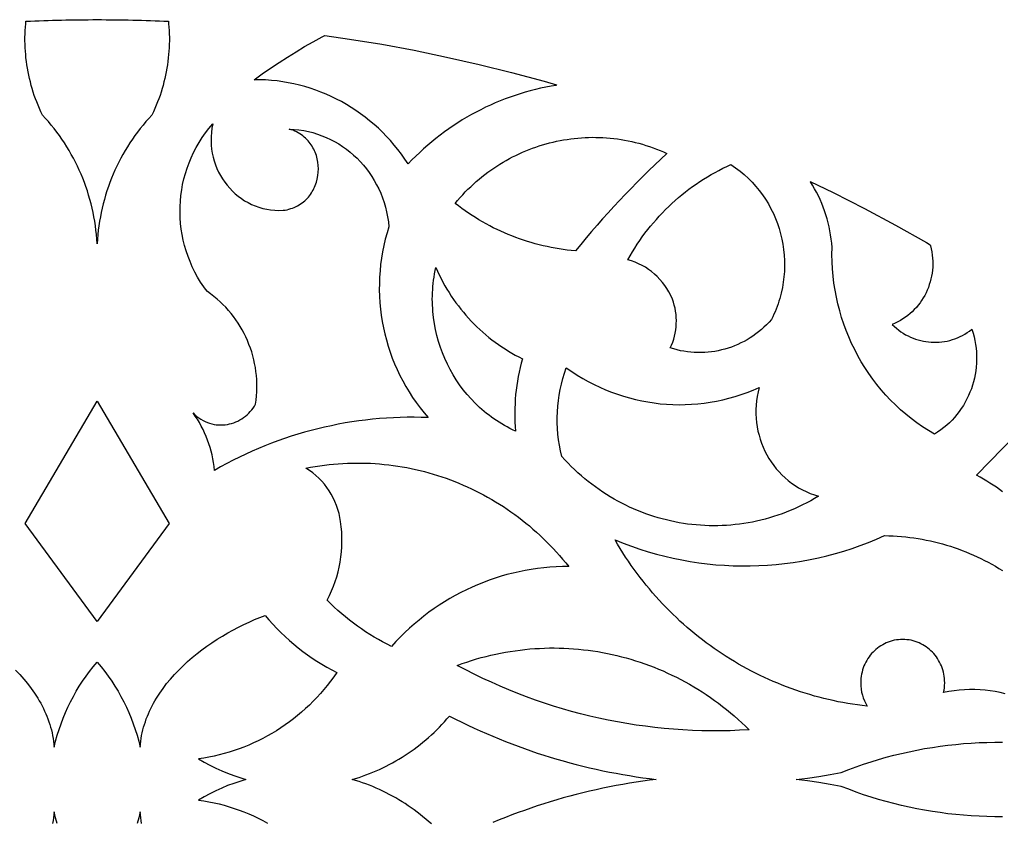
# Model space of a CAD drawing. Extents: x 1908 to 2928, y -299 to 721.
# Drawn here: x 2408.9 to 2518.7, y 306.6 to 396.4 of the extents above; entities that cross this region are included whole.
import ezdxf

# ---------------------------------------------------------------- set-up
doc = ezdxf.new("R2010")
doc.units = 0
doc.layers.add('BITMAP_LAYER', color=18, linetype='CONTINUOUS')

msp = doc.modelspace()

# ---------------------------------------------------------------- linework, layer by layer
at = {"layer": 'BITMAP_LAYER'}
msp.add_lwpolyline([(2417.55, 396.42, -0.010771), (2425.52, 396.24), (2425.55, 395.96), (2425.58, 395.58), (2425.6, 395.2), (2425.62, 394.82), (2425.63, 394.43), (2425.63, 394.05), (2425.62, 393.66), (2425.6, 393.28), (2425.58, 392.89), (2425.55, 392.51), (2425.51, 392.13), (2425.47, 391.74), (2425.42, 391.36), (2425.35, 390.98), (2425.29, 390.59), (2425.21, 390.21), (2425.12, 389.83), (2425.03, 389.45), (2424.93, 389.07), (2424.82, 388.7), (2424.71, 388.32), (2424.59, 387.95), (2424.45, 387.58), (2424.31, 387.21), (2424.17, 386.84), (2424.01, 386.47), (2423.85, 386.11), (2423.67, 385.75), (2423.34, 385.38), (2423.01, 385.01), (2422.69, 384.63), (2422.37, 384.24), (2422.07, 383.85), (2421.78, 383.45), (2421.49, 383.04), (2421.22, 382.63), (2420.95, 382.21), (2420.69, 381.78), (2420.44, 381.35), (2420.21, 380.92), (2419.98, 380.48), (2419.76, 380.03), (2419.55, 379.58), (2419.35, 379.13), (2419.16, 378.67), (2418.98, 378.21), (2418.81, 377.74), (2418.65, 377.27), (2418.5, 376.79), (2418.36, 376.31), (2418.24, 375.83), (2418.12, 375.35), (2418.01, 374.86), (2417.91, 374.36), (2417.83, 373.87), (2417.75, 373.37), (2417.68, 372.87), (2417.63, 372.37), (2417.59, 371.87), (2417.55, 371.36), (2417.52, 371.87), (2417.48, 372.37), (2417.42, 372.87), (2417.36, 373.37), (2417.28, 373.87), (2417.2, 374.36), (2417.1, 374.86), (2416.99, 375.35), (2416.87, 375.83), (2416.74, 376.31), (2416.6, 376.79), (2416.46, 377.27), (2416.3, 377.74), (2416.13, 378.21), (2415.95, 378.67), (2415.76, 379.13), (2415.56, 379.58), (2415.35, 380.03), (2415.13, 380.48), (2414.9, 380.92), (2414.66, 381.35), (2414.42, 381.78), (2414.16, 382.21), (2413.89, 382.63), (2413.62, 383.04), (2413.33, 383.45), (2413.04, 383.85), (2412.73, 384.24), (2412.42, 384.63), (2412.1, 385.01), (2411.77, 385.38), (2411.43, 385.75), (2411.26, 386.11), (2411.1, 386.47), (2410.94, 386.84), (2410.79, 387.21), (2410.65, 387.58), (2410.52, 387.95), (2410.4, 388.32), (2410.28, 388.7), (2410.18, 389.07), (2410.08, 389.45), (2409.98, 389.83), (2409.9, 390.21), (2409.82, 390.59), (2409.75, 390.98), (2409.69, 391.36), (2409.64, 391.74), (2409.59, 392.13), (2409.56, 392.51), (2409.53, 392.89), (2409.5, 393.28), (2409.49, 393.66), (2409.48, 394.05), (2409.48, 394.43), (2409.49, 394.82), (2409.51, 395.2), (2409.53, 395.58), (2409.56, 395.96), (2409.59, 396.24, -0.010771)], format="xyb", close=True, dxfattribs=at)
for points in [[(2445.8, 394.25), (2449.41, 393.66), (2453.03, 392.99), (2456.65, 392.24), (2460.28, 391.42), (2463.92, 390.52), (2467.55, 389.54), (2468.93, 389.13), (2468.92, 389.07), (2468.33, 388.97), (2467.75, 388.86), (2467.16, 388.74), (2466.58, 388.6), (2466.01, 388.46), (2465.43, 388.3), (2464.86, 388.13), (2464.3, 387.95), (2463.74, 387.76), (2463.18, 387.55), (2462.63, 387.33), (2462.08, 387.11), (2461.54, 386.87), (2461, 386.62), (2460.47, 386.35), (2459.94, 386.08), (2459.42, 385.8), (2458.9, 385.5), (2458.39, 385.2), (2457.89, 384.88), (2457.39, 384.55), (2456.89, 384.22), (2456.41, 383.87), (2455.93, 383.51), (2455.46, 383.14), (2454.99, 382.76), (2454.53, 382.37), (2454.08, 381.97), (2453.64, 381.56), (2453.2, 381.14), (2452.77, 380.72), (2452.35, 380.28), (2451.98, 380.83), (2451.6, 381.36), (2451.2, 381.89), (2450.79, 382.39), (2450.36, 382.89), (2449.93, 383.36), (2449.47, 383.82), (2449.01, 384.27), (2448.53, 384.7), (2448.04, 385.11), (2447.54, 385.51), (2447.03, 385.89), (2446.51, 386.26), (2445.98, 386.6), (2445.43, 386.93), (2444.88, 387.25), (2444.32, 387.54), (2443.75, 387.82), (2443.18, 388.08), (2442.59, 388.32), (2442, 388.54), (2441.4, 388.74), (2440.79, 388.93), (2440.18, 389.09), (2439.56, 389.24), (2438.94, 389.36), (2438.31, 389.47), (2437.68, 389.56), (2437.04, 389.62), (2436.4, 389.67), (2435.76, 389.69), (2435.11, 389.69), (2436.03, 390.36), (2436.96, 391.01), (2437.9, 391.63), (2438.84, 392.24), (2439.8, 392.83), (2440.76, 393.4), (2441.73, 393.95), (2442.71, 394.49), (2443.02, 394.65)], [(2430.39, 384.28), (2430.33, 383.8), (2430.29, 383.33), (2430.29, 382.86), (2430.31, 382.39), (2430.35, 381.94), (2430.43, 381.49), (2430.52, 381.04), (2430.64, 380.61), (2430.79, 380.18), (2430.95, 379.77), (2431.14, 379.37), (2431.35, 378.98), (2431.58, 378.6), (2431.83, 378.24), (2432.09, 377.89), (2432.38, 377.56), (2432.68, 377.24), (2433, 376.95), (2433.34, 376.67), (2433.69, 376.41), (2434.05, 376.17), (2434.43, 375.95), (2434.83, 375.76), (2435.23, 375.58), (2435.65, 375.43), (2436.08, 375.31), (2436.52, 375.21), (2436.96, 375.14), (2437.42, 375.09), (2437.89, 375.07), (2438.36, 375.09), (2438.58, 375.12), (2438.8, 375.16), (2439.01, 375.21), (2439.22, 375.28), (2439.42, 375.34), (2439.61, 375.42), (2439.8, 375.51), (2439.98, 375.6), (2440.15, 375.7), (2440.32, 375.8), (2440.48, 375.92), (2440.63, 376.04), (2440.78, 376.16), (2440.92, 376.29), (2441.05, 376.43), (2441.18, 376.57), (2441.3, 376.72), (2441.41, 376.87), (2441.52, 377.03), (2441.62, 377.19), (2441.71, 377.35), (2441.8, 377.52), (2441.88, 377.69), (2441.95, 377.87), (2442.02, 378.05), (2442.08, 378.23), (2442.18, 378.59), (2442.25, 378.97), (2442.29, 379.34), (2442.3, 379.72), (2442.29, 380.1), (2442.25, 380.48), (2442.22, 380.67), (2442.18, 380.85), (2442.13, 381.04), (2442.08, 381.22), (2442.02, 381.4), (2441.95, 381.58), (2441.88, 381.75), (2441.79, 381.93), (2441.7, 382.09), (2441.61, 382.26), (2441.5, 382.42), (2441.39, 382.58), (2441.27, 382.73), (2441.15, 382.88), (2441.01, 383.02), (2440.87, 383.16), (2440.72, 383.29), (2440.57, 383.42), (2440.4, 383.54), (2440.23, 383.65), (2440.05, 383.76), (2439.87, 383.86), (2439.67, 383.95), (2439.47, 384.04), (2439.26, 384.11), (2439.05, 384.18), (2439.59, 384.15), (2440.13, 384.1), (2440.66, 384.01), (2441.19, 383.91), (2441.7, 383.78), (2442.21, 383.62), (2442.7, 383.44), (2443.19, 383.25), (2443.66, 383.02), (2444.12, 382.78), (2444.58, 382.52), (2445.01, 382.24), (2445.44, 381.93), (2445.85, 381.61), (2446.25, 381.27), (2446.63, 380.91), (2446.99, 380.54), (2447.34, 380.15), (2447.67, 379.74), (2447.99, 379.32), (2448.29, 378.88), (2448.56, 378.43), (2448.82, 377.96), (2449.06, 377.49), (2449.28, 377), (2449.48, 376.49), (2449.66, 375.98), (2449.81, 375.45), (2449.94, 374.92), (2450.05, 374.37), (2450.14, 373.82), (2450.2, 373.26), (2449.98, 372.56), (2449.79, 371.86), (2449.63, 371.15), (2449.49, 370.45), (2449.37, 369.74), (2449.27, 369.03), (2449.2, 368.31), (2449.15, 367.6), (2449.13, 366.89), (2449.12, 366.18), (2449.14, 365.47), (2449.18, 364.76), (2449.25, 364.05), (2449.34, 363.35), (2449.45, 362.65), (2449.58, 361.96), (2449.73, 361.27), (2449.91, 360.59), (2450.11, 359.91), (2450.32, 359.24), (2450.56, 358.57), (2450.83, 357.92), (2451.11, 357.27), (2451.41, 356.63), (2451.74, 356), (2452.09, 355.38), (2452.45, 354.77), (2452.84, 354.17), (2453.25, 353.59), (2453.68, 353.01), (2454.13, 352.45), (2454.6, 351.91), (2453.82, 351.93), (2453.03, 351.94), (2452.25, 351.94), (2451.47, 351.92), (2450.7, 351.89), (2449.92, 351.85), (2449.14, 351.79), (2448.37, 351.72), (2447.59, 351.63), (2446.82, 351.54), (2446.05, 351.42), (2445.29, 351.3), (2444.52, 351.16), (2443.76, 351), (2443, 350.84), (2442.25, 350.66), (2441.49, 350.47), (2440.74, 350.26), (2440, 350.04), (2439.26, 349.81), (2438.52, 349.56), (2437.78, 349.3), (2437.05, 349.03), (2436.32, 348.75), (2435.6, 348.45), (2434.88, 348.14), (2434.17, 347.81), (2433.46, 347.48), (2432.76, 347.13), (2432.06, 346.76), (2431.37, 346.39), (2430.68, 346), (2430.64, 346.44), (2430.57, 346.87), (2430.5, 347.3), (2430.41, 347.73), (2430.31, 348.15), (2430.19, 348.57), (2430.06, 348.98), (2429.91, 349.39), (2429.75, 349.79), (2429.58, 350.19), (2429.4, 350.58), (2429.2, 350.96), (2428.99, 351.34), (2428.77, 351.71), (2428.53, 352.07), (2428.28, 352.43), (2428.49, 352.22), (2428.71, 352.03), (2428.94, 351.86), (2429.17, 351.71), (2429.4, 351.57), (2429.64, 351.45), (2429.88, 351.35), (2430.13, 351.27), (2430.38, 351.2), (2430.63, 351.15), (2430.88, 351.11), (2431.13, 351.08), (2431.38, 351.08), (2431.63, 351.08), (2431.87, 351.11), (2432.12, 351.14), (2432.36, 351.19), (2432.6, 351.26), (2432.84, 351.33), (2433.07, 351.42), (2433.3, 351.52), (2433.52, 351.64), (2433.74, 351.77), (2433.94, 351.9), (2434.14, 352.06), (2434.34, 352.22), (2434.52, 352.39), (2434.69, 352.57), (2434.86, 352.77), (2435.01, 352.97), (2435.15, 353.19), (2435.28, 353.41), (2435.34, 353.87), (2435.39, 354.33), (2435.42, 354.79), (2435.43, 355.24), (2435.42, 355.7), (2435.4, 356.15), (2435.37, 356.61), (2435.32, 357.06), (2435.25, 357.5), (2435.17, 357.95), (2435.07, 358.38), (2434.96, 358.82), (2434.84, 359.25), (2434.7, 359.67), (2434.54, 360.09), (2434.37, 360.51), (2434.19, 360.92), (2433.99, 361.32), (2433.78, 361.71), (2433.56, 362.1), (2433.32, 362.48), (2433.07, 362.85), (2432.81, 363.21), (2432.53, 363.56), (2432.24, 363.9), (2431.94, 364.24), (2431.63, 364.56), (2431.3, 364.87), (2430.97, 365.17), (2430.62, 365.46), (2430.25, 365.74), (2429.88, 366), (2429.68, 366.26), (2429.49, 366.53), (2429.13, 367.07), (2428.79, 367.62), (2428.48, 368.19), (2428.2, 368.76), (2427.95, 369.35), (2427.72, 369.94), (2427.51, 370.54), (2427.34, 371.14), (2427.18, 371.76), (2427.06, 372.37), (2426.96, 372.99), (2426.89, 373.62), (2426.85, 374.24), (2426.83, 374.87), (2426.83, 375.5), (2426.87, 376.12), (2426.93, 376.75), (2427.01, 377.37), (2427.12, 377.98), (2427.26, 378.6), (2427.42, 379.2), (2427.61, 379.8), (2427.83, 380.4), (2428.07, 380.98), (2428.34, 381.56), (2428.63, 382.12), (2428.95, 382.68), (2429.29, 383.22), (2429.66, 383.75), (2430.06, 384.26), (2430.27, 384.51), (2430.48, 384.76)], [(2473.33, 383.25), (2473.74, 383.25), (2474.14, 383.23), (2474.54, 383.2), (2474.95, 383.17), (2475.35, 383.13), (2475.75, 383.07), (2476.16, 383.01), (2476.56, 382.95), (2476.96, 382.87), (2477.36, 382.78), (2477.76, 382.69), (2478.16, 382.59), (2478.56, 382.48), (2478.95, 382.36), (2479.35, 382.23), (2479.74, 382.09), (2480.13, 381.95), (2480.52, 381.79), (2480.91, 381.63), (2481.3, 381.46), (2480.62, 380.82), (2479.94, 380.18), (2479.27, 379.53), (2478.6, 378.87), (2477.94, 378.21), (2477.29, 377.54), (2476.64, 376.87), (2475.99, 376.19), (2475.36, 375.51), (2474.72, 374.82), (2474.1, 374.12), (2473.48, 373.42), (2472.86, 372.71), (2472.25, 372), (2471.65, 371.28), (2471.05, 370.56), (2470.59, 370.6), (2470.14, 370.65), (2469.68, 370.71), (2469.23, 370.78), (2468.78, 370.85), (2468.33, 370.94), (2467.88, 371.03), (2467.44, 371.13), (2467, 371.24), (2466.55, 371.35), (2466.12, 371.48), (2465.68, 371.61), (2465.25, 371.75), (2464.81, 371.9), (2464.39, 372.05), (2463.96, 372.22), (2463.54, 372.39), (2463.12, 372.57), (2462.7, 372.76), (2462.29, 372.95), (2461.87, 373.15), (2461.47, 373.36), (2461.06, 373.58), (2460.66, 373.8), (2460.27, 374.04), (2459.87, 374.28), (2459.49, 374.52), (2459.1, 374.78), (2458.72, 375.04), (2458.34, 375.31), (2457.97, 375.58), (2457.6, 375.87), (2457.88, 376.2), (2458.16, 376.52), (2458.45, 376.83), (2458.74, 377.14), (2459.04, 377.44), (2459.34, 377.73), (2459.65, 378.02), (2459.96, 378.3), (2460.28, 378.57), (2460.6, 378.83), (2460.92, 379.09), (2461.25, 379.34), (2461.59, 379.58), (2461.92, 379.81), (2462.27, 380.04), (2462.61, 380.26), (2462.96, 380.47), (2463.31, 380.67), (2463.67, 380.87), (2464.03, 381.06), (2464.39, 381.24), (2464.76, 381.41), (2465.13, 381.58), (2465.5, 381.74), (2465.87, 381.89), (2466.25, 382.03), (2466.63, 382.17), (2467.01, 382.3), (2467.39, 382.42), (2467.78, 382.53), (2468.17, 382.63), (2468.56, 382.73), (2468.95, 382.82), (2469.34, 382.9), (2469.73, 382.97), (2470.13, 383.03), (2470.53, 383.09), (2470.93, 383.14), (2471.33, 383.18), (2471.73, 383.21), (2472.13, 383.23), (2472.53, 383.25), (2472.93, 383.26)], [(2488.72, 380.03), (2488.98, 379.85), (2489.23, 379.67), (2489.48, 379.48), (2489.72, 379.28), (2489.95, 379.08), (2490.41, 378.66), (2490.84, 378.23), (2491.24, 377.77), (2491.63, 377.3), (2491.99, 376.82), (2492.33, 376.32), (2492.64, 375.8), (2492.93, 375.27), (2493.2, 374.73), (2493.44, 374.18), (2493.65, 373.62), (2493.84, 373.05), (2494.01, 372.47), (2494.15, 371.88), (2494.26, 371.29), (2494.35, 370.69), (2494.41, 370.09), (2494.45, 369.48), (2494.45, 368.87), (2494.43, 368.26), (2494.39, 367.65), (2494.31, 367.05), (2494.21, 366.44), (2494.08, 365.83), (2493.92, 365.23), (2493.83, 364.93), (2493.73, 364.64), (2493.63, 364.34), (2493.52, 364.04), (2493.4, 363.75), (2493.27, 363.46), (2493.14, 363.17), (2493, 362.88), (2492.72, 362.58), (2492.44, 362.29), (2492.15, 362.02), (2491.86, 361.75), (2491.55, 361.5), (2491.24, 361.26), (2490.92, 361.03), (2490.59, 360.82), (2490.26, 360.62), (2489.92, 360.43), (2489.58, 360.25), (2489.23, 360.09), (2488.87, 359.94), (2488.51, 359.8), (2488.15, 359.68), (2487.78, 359.56), (2487.41, 359.47), (2487.04, 359.38), (2486.66, 359.31), (2486.28, 359.26), (2485.9, 359.22), (2485.52, 359.19), (2485.13, 359.17), (2484.75, 359.17), (2484.36, 359.19), (2483.97, 359.22), (2483.59, 359.26), (2483.2, 359.32), (2482.81, 359.39), (2482.43, 359.48), (2482.05, 359.58), (2481.67, 359.69), (2481.81, 360.02), (2481.94, 360.35), (2482.05, 360.68), (2482.14, 361.02), (2482.22, 361.36), (2482.28, 361.71), (2482.32, 362.05), (2482.34, 362.4), (2482.35, 362.75), (2482.34, 363.1), (2482.31, 363.45), (2482.27, 363.8), (2482.2, 364.15), (2482.12, 364.49), (2482.02, 364.83), (2481.91, 365.17), (2481.72, 365.57), (2481.52, 365.96), (2481.29, 366.33), (2481.05, 366.69), (2480.79, 367.03), (2480.51, 367.36), (2480.22, 367.67), (2479.9, 367.96), (2479.58, 368.23), (2479.23, 368.48), (2478.88, 368.72), (2478.51, 368.93), (2478.13, 369.12), (2477.74, 369.29), (2477.33, 369.44), (2476.92, 369.56), (2477.17, 370), (2477.43, 370.44), (2477.7, 370.87), (2477.97, 371.29), (2478.25, 371.71), (2478.54, 372.12), (2478.84, 372.53), (2479.15, 372.93), (2479.46, 373.32), (2479.78, 373.7), (2480.11, 374.08), (2480.44, 374.45), (2480.79, 374.81), (2481.13, 375.17), (2481.49, 375.52), (2481.85, 375.86), (2482.22, 376.19), (2482.6, 376.52), (2482.98, 376.84), (2483.36, 377.15), (2483.76, 377.45), (2484.16, 377.74), (2484.56, 378.03), (2484.98, 378.3), (2485.39, 378.57), (2485.82, 378.83), (2486.24, 379.08), (2486.68, 379.33), (2487.12, 379.56), (2487.56, 379.79), (2488.01, 380), (2488.46, 380.21)], [(2499.89, 377.09), (2503.4, 375.3), (2506.87, 373.43), (2510.32, 371.48), (2510.76, 371.22), (2510.79, 371.11), (2510.87, 370.77), (2510.93, 370.43), (2510.98, 370.09), (2511.02, 369.75), (2511.04, 369.41), (2511.04, 369.07), (2511.03, 368.73), (2511, 368.4), (2510.96, 368.06), (2510.9, 367.74), (2510.83, 367.41), (2510.75, 367.09), (2510.65, 366.78), (2510.54, 366.47), (2510.42, 366.16), (2510.28, 365.86), (2510.13, 365.57), (2509.97, 365.29), (2509.79, 365.01), (2509.61, 364.74), (2509.41, 364.48), (2509.2, 364.23), (2508.97, 363.99), (2508.74, 363.75), (2508.5, 363.53), (2508.24, 363.32), (2507.98, 363.12), (2507.7, 362.94), (2507.42, 362.76), (2507.12, 362.6), (2506.82, 362.45), (2506.51, 362.32), (2506.74, 362.1), (2506.98, 361.89), (2507.22, 361.69), (2507.48, 361.51), (2507.74, 361.34), (2508, 361.18), (2508.27, 361.04), (2508.55, 360.91), (2508.83, 360.79), (2509.11, 360.69), (2509.4, 360.6), (2509.69, 360.52), (2509.98, 360.46), (2510.27, 360.4), (2510.57, 360.37), (2510.87, 360.34), (2511.16, 360.33), (2511.46, 360.33), (2511.76, 360.35), (2512.06, 360.38), (2512.35, 360.42), (2512.65, 360.47), (2512.94, 360.54), (2513.23, 360.63), (2513.52, 360.72), (2513.8, 360.83), (2514.09, 360.96), (2514.36, 361.09), (2514.63, 361.24), (2514.9, 361.41), (2515.16, 361.59), (2515.42, 361.78), (2515.55, 361.36), (2515.66, 360.94), (2515.75, 360.52), (2515.83, 360.09), (2515.88, 359.67), (2515.92, 359.25), (2515.94, 358.82), (2515.94, 358.4), (2515.93, 357.98), (2515.9, 357.56), (2515.85, 357.15), (2515.78, 356.73), (2515.7, 356.33), (2515.6, 355.92), (2515.48, 355.52), (2515.35, 355.13), (2515.2, 354.74), (2515.04, 354.36), (2514.86, 353.99), (2514.67, 353.62), (2514.46, 353.27), (2514.23, 352.92), (2513.99, 352.58), (2513.74, 352.25), (2513.47, 351.93), (2513.19, 351.63), (2512.9, 351.33), (2512.59, 351.05), (2512.26, 350.78), (2511.93, 350.52), (2511.58, 350.28), (2511.22, 350.05), (2510.54, 350.45), (2509.88, 350.88), (2509.24, 351.32), (2508.62, 351.79), (2508.01, 352.28), (2507.43, 352.79), (2506.86, 353.32), (2506.31, 353.87), (2505.78, 354.43), (2505.28, 355.01), (2504.79, 355.61), (2504.32, 356.22), (2503.87, 356.85), (2503.45, 357.5), (2503.04, 358.15), (2502.66, 358.83), (2502.3, 359.51), (2501.96, 360.21), (2501.64, 360.92), (2501.35, 361.64), (2501.08, 362.37), (2500.84, 363.11), (2500.62, 363.86), (2500.42, 364.62), (2500.25, 365.39), (2500.1, 366.16), (2499.98, 366.95), (2499.88, 367.73), (2499.82, 368.53), (2499.77, 369.33), (2499.76, 370.13), (2499.77, 370.94), (2499.73, 371.41), (2499.67, 371.87), (2499.61, 372.33), (2499.52, 372.79), (2499.43, 373.25), (2499.33, 373.7), (2499.21, 374.14), (2499.07, 374.58), (2498.93, 375.02), (2498.77, 375.45), (2498.61, 375.87), (2498.43, 376.29), (2498.24, 376.71), (2498.03, 377.11), (2497.82, 377.51), (2497.59, 377.91), (2497.35, 378.29), (2497.33, 378.33)], [(2455.62, 368.27), (2455.82, 367.86), (2456.03, 367.45), (2456.24, 367.05), (2456.46, 366.65), (2456.69, 366.26), (2456.93, 365.88), (2457.17, 365.5), (2457.43, 365.13), (2457.69, 364.76), (2457.96, 364.4), (2458.23, 364.05), (2458.52, 363.7), (2458.81, 363.36), (2459.1, 363.02), (2459.41, 362.7), (2459.72, 362.37), (2460.04, 362.06), (2460.36, 361.76), (2460.69, 361.46), (2461.03, 361.17), (2461.37, 360.88), (2461.72, 360.61), (2462.08, 360.34), (2462.44, 360.08), (2462.81, 359.83), (2463.18, 359.58), (2463.56, 359.35), (2463.94, 359.12), (2464.33, 358.9), (2464.73, 358.69), (2465.13, 358.49), (2464.99, 357.99), (2464.87, 357.5), (2464.76, 357), (2464.66, 356.5), (2464.57, 355.99), (2464.49, 355.49), (2464.43, 354.98), (2464.37, 354.48), (2464.33, 353.97), (2464.3, 353.46), (2464.28, 352.95), (2464.27, 352.44), (2464.27, 351.92), (2464.28, 351.41), (2464.31, 350.9), (2464.35, 350.39), (2464.03, 350.54), (2463.72, 350.69), (2463.41, 350.86), (2463.11, 351.03), (2462.81, 351.2), (2462.52, 351.38), (2462.23, 351.57), (2461.94, 351.76), (2461.66, 351.96), (2461.39, 352.16), (2461.12, 352.37), (2460.86, 352.59), (2460.34, 353.04), (2459.85, 353.5), (2459.38, 353.99), (2458.93, 354.5), (2458.51, 355.02), (2458.1, 355.56), (2457.72, 356.12), (2457.37, 356.7), (2457.03, 357.28), (2456.73, 357.89), (2456.44, 358.5), (2456.18, 359.13), (2455.95, 359.76), (2455.74, 360.41), (2455.56, 361.07), (2455.41, 361.74), (2455.28, 362.41), (2455.18, 363.09), (2455.11, 363.78), (2455.09, 364.13), (2455.07, 364.47), (2455.06, 364.82), (2455.05, 365.17), (2455.06, 365.52), (2455.07, 365.87), (2455.09, 366.22), (2455.12, 366.57), (2455.15, 366.92), (2455.19, 367.28), (2455.24, 367.63), (2455.3, 367.98), (2455.36, 368.34), (2455.44, 368.69)], [(2470.64, 357.05), (2471.25, 356.66), (2471.87, 356.28), (2472.5, 355.93), (2473.14, 355.61), (2473.78, 355.3), (2474.43, 355.02), (2475.09, 354.75), (2475.76, 354.51), (2476.43, 354.3), (2477.11, 354.1), (2477.79, 353.93), (2478.48, 353.78), (2479.17, 353.65), (2479.86, 353.55), (2480.55, 353.46), (2481.25, 353.4), (2481.95, 353.37), (2482.65, 353.35), (2483.35, 353.36), (2484.06, 353.39), (2484.76, 353.45), (2485.46, 353.52), (2486.15, 353.62), (2486.85, 353.75), (2487.54, 353.9), (2488.23, 354.06), (2488.92, 354.26), (2489.6, 354.47), (2490.28, 354.71), (2490.95, 354.98), (2491.62, 355.26), (2491.5, 354.77), (2491.4, 354.28), (2491.32, 353.78), (2491.28, 353.29), (2491.25, 352.8), (2491.25, 352.31), (2491.27, 351.82), (2491.32, 351.34), (2491.39, 350.87), (2491.48, 350.4), (2491.6, 349.94), (2491.73, 349.48), (2491.89, 349.03), (2492.06, 348.59), (2492.26, 348.16), (2492.48, 347.74), (2492.71, 347.34), (2492.97, 346.94), (2493.24, 346.56), (2493.53, 346.19), (2493.84, 345.84), (2494.16, 345.5), (2494.51, 345.18), (2494.86, 344.87), (2495.24, 344.58), (2495.63, 344.31), (2496.03, 344.06), (2496.45, 343.83), (2496.89, 343.62), (2497.33, 343.43), (2497.79, 343.26), (2498.26, 343.12), (2497.82, 342.86), (2497.38, 342.6), (2496.93, 342.36), (2496.48, 342.13), (2496.02, 341.91), (2495.56, 341.7), (2495.1, 341.51), (2494.64, 341.32), (2494.17, 341.15), (2493.7, 340.98), (2493.23, 340.83), (2492.76, 340.68), (2492.28, 340.55), (2491.81, 340.43), (2491.33, 340.32), (2490.85, 340.22), (2490.37, 340.13), (2489.89, 340.05), (2489.41, 339.99), (2488.92, 339.93), (2488.44, 339.88), (2487.96, 339.85), (2487.47, 339.82), (2486.99, 339.81), (2486.5, 339.8), (2486.02, 339.81), (2485.54, 339.83), (2485.06, 339.86), (2484.57, 339.89), (2484.09, 339.94), (2483.61, 340), (2483.14, 340.07), (2482.66, 340.15), (2482.19, 340.24), (2481.71, 340.34), (2481.24, 340.45), (2480.77, 340.57), (2480.31, 340.7), (2479.84, 340.84), (2479.38, 340.99), (2478.92, 341.15), (2478.47, 341.32), (2478.01, 341.5), (2477.57, 341.69), (2477.12, 341.89), (2476.68, 342.1), (2476.24, 342.32), (2475.81, 342.55), (2475.38, 342.79), (2474.95, 343.04), (2474.53, 343.3), (2474.11, 343.57), (2473.7, 343.85), (2473.29, 344.14), (2472.89, 344.44), (2472.49, 344.75), (2472.1, 345.07), (2471.72, 345.4), (2471.34, 345.74), (2470.97, 346.09), (2470.6, 346.44), (2470.24, 346.81), (2469.88, 347.19), (2469.53, 347.57), (2469.39, 348.19), (2469.27, 348.81), (2469.18, 349.43), (2469.1, 350.05), (2469.05, 350.68), (2469.03, 351.31), (2469.03, 351.93), (2469.05, 352.56), (2469.09, 353.19), (2469.16, 353.81), (2469.25, 354.43), (2469.36, 355.05), (2469.5, 355.66), (2469.65, 356.27), (2469.84, 356.87), (2470.04, 357.47)], [(2425.61, 340.04), (2417.55, 329.08), (2409.5, 340.04), (2417.55, 353.76)], [(2447.11, 346.82), (2447.62, 346.81), (2448.13, 346.79), (2448.64, 346.76), (2449.15, 346.72), (2449.66, 346.67), (2450.17, 346.62), (2450.68, 346.55), (2451.18, 346.48), (2451.68, 346.4), (2452.18, 346.31), (2452.68, 346.21), (2453.18, 346.1), (2453.68, 345.98), (2454.17, 345.86), (2454.66, 345.73), (2455.15, 345.59), (2455.64, 345.44), (2456.12, 345.28), (2456.6, 345.11), (2457.08, 344.94), (2457.55, 344.75), (2458.03, 344.56), (2458.5, 344.36), (2458.96, 344.16), (2459.42, 343.94), (2459.88, 343.72), (2460.34, 343.49), (2460.79, 343.25), (2461.24, 343), (2461.69, 342.75), (2462.13, 342.49), (2462.56, 342.22), (2463, 341.94), (2463.43, 341.65), (2463.85, 341.36), (2464.27, 341.06), (2464.69, 340.75), (2465.1, 340.43), (2465.5, 340.11), (2465.91, 339.78), (2466.3, 339.44), (2466.69, 339.09), (2467.08, 338.74), (2467.46, 338.38), (2467.84, 338.01), (2468.21, 337.63), (2468.57, 337.25), (2468.93, 336.86), (2469.29, 336.47), (2469.63, 336.06), (2469.97, 335.65), (2470.31, 335.23), (2469.61, 335.23), (2468.9, 335.2), (2468.2, 335.16), (2467.51, 335.1), (2466.81, 335.02), (2466.12, 334.92), (2465.44, 334.8), (2464.75, 334.66), (2464.08, 334.51), (2463.4, 334.34), (2462.74, 334.15), (2462.07, 333.94), (2461.42, 333.71), (2460.77, 333.47), (2460.12, 333.21), (2459.49, 332.93), (2458.86, 332.64), (2458.23, 332.33), (2457.62, 332), (2457.01, 331.66), (2456.41, 331.3), (2455.82, 330.92), (2455.24, 330.53), (2454.67, 330.12), (2454.11, 329.7), (2453.56, 329.26), (2453.02, 328.81), (2452.49, 328.34), (2451.97, 327.85), (2451.46, 327.35), (2450.96, 326.84), (2450.48, 326.31), (2449.98, 326.55), (2449.49, 326.81), (2449.01, 327.08), (2448.53, 327.36), (2448.05, 327.65), (2447.58, 327.95), (2447.12, 328.26), (2446.67, 328.58), (2446.22, 328.91), (2445.78, 329.25), (2445.34, 329.6), (2444.91, 329.96), (2444.49, 330.33), (2444.08, 330.71), (2443.67, 331.09), (2443.27, 331.49), (2443.53, 331.99), (2443.77, 332.51), (2443.98, 333.03), (2444.18, 333.56), (2444.35, 334.1), (2444.5, 334.64), (2444.63, 335.19), (2444.74, 335.75), (2444.82, 336.31), (2444.88, 336.87), (2444.92, 337.43), (2444.94, 338), (2444.94, 338.57), (2444.91, 339.13), (2444.86, 339.7), (2444.78, 340.27), (2444.71, 340.73), (2444.61, 341.19), (2444.48, 341.64), (2444.33, 342.08), (2444.16, 342.51), (2443.97, 342.92), (2443.75, 343.33), (2443.51, 343.72), (2443.26, 344.09), (2442.98, 344.45), (2442.68, 344.8), (2442.36, 345.13), (2442.03, 345.44), (2441.67, 345.73), (2441.3, 346), (2440.91, 346.24), (2441.43, 346.34), (2441.95, 346.43), (2442.46, 346.51), (2442.98, 346.58), (2443.5, 346.64), (2444.01, 346.7), (2444.53, 346.74), (2445.05, 346.77), (2445.56, 346.8), (2446.08, 346.81), (2446.59, 346.82)], [(2469.23, 326.12), (2469.77, 326.11), (2470.32, 326.08), (2470.86, 326.05), (2471.4, 326), (2471.95, 325.94), (2472.49, 325.88), (2473.02, 325.81), (2473.56, 325.72), (2474.1, 325.63), (2474.63, 325.52), (2475.16, 325.41), (2475.69, 325.29), (2476.22, 325.16), (2476.75, 325.02), (2477.27, 324.87), (2477.79, 324.71), (2478.31, 324.54), (2478.83, 324.36), (2479.34, 324.17), (2479.85, 323.98), (2480.36, 323.77), (2480.86, 323.56), (2481.36, 323.33), (2481.86, 323.1), (2482.35, 322.86), (2482.84, 322.61), (2483.33, 322.35), (2483.81, 322.08), (2484.29, 321.8), (2484.76, 321.51), (2485.23, 321.22), (2485.7, 320.91), (2486.16, 320.6), (2486.62, 320.27), (2487.07, 319.94), (2487.51, 319.6), (2487.96, 319.25), (2488.39, 318.89), (2488.82, 318.53), (2489.25, 318.15), (2489.67, 317.77), (2490.09, 317.38), (2490.5, 316.97), (2489.43, 316.92), (2488.37, 316.88), (2487.31, 316.86), (2486.26, 316.86), (2485.2, 316.88), (2484.14, 316.91), (2483.09, 316.97), (2482.03, 317.04), (2480.98, 317.13), (2479.93, 317.24), (2478.89, 317.37), (2477.84, 317.51), (2476.8, 317.68), (2475.76, 317.86), (2474.73, 318.06), (2473.69, 318.28), (2472.67, 318.52), (2471.64, 318.77), (2470.62, 319.04), (2469.61, 319.33), (2468.6, 319.64), (2467.59, 319.97), (2466.59, 320.31), (2465.59, 320.67), (2464.6, 321.05), (2463.62, 321.44), (2462.64, 321.86), (2461.67, 322.29), (2460.7, 322.73), (2459.74, 323.2), (2458.79, 323.68), (2457.84, 324.18), (2458.37, 324.38), (2458.9, 324.56), (2459.44, 324.73), (2459.98, 324.9), (2460.52, 325.05), (2461.06, 325.19), (2461.6, 325.32), (2462.14, 325.44), (2462.68, 325.56), (2463.22, 325.66), (2463.77, 325.75), (2464.31, 325.83), (2464.86, 325.9), (2465.41, 325.97), (2465.95, 326.02), (2466.5, 326.06), (2467.05, 326.09), (2467.59, 326.12), (2468.14, 326.13), (2468.68, 326.13)]]:
    msp.add_lwpolyline(points, close=True, dxfattribs=at)
for points in [[(2518.85, 343.61), (2518.51, 343.86), (2518.15, 344.11), (2517.8, 344.34), (2517.43, 344.58), (2517.07, 344.8), (2516.7, 345.02), (2516.32, 345.24), (2515.94, 345.45), (2520.31, 349.97)], [(2519.15, 321.02), (2518.59, 321.15), (2518.03, 321.26), (2517.46, 321.35), (2516.89, 321.41), (2516.32, 321.46), (2515.74, 321.48), (2515.16, 321.48), (2514.58, 321.46), (2514, 321.42), (2513.42, 321.35), (2512.84, 321.27), (2512.25, 321.16), (2512.3, 321.41), (2512.34, 321.68), (2512.36, 321.95), (2512.37, 322.23), (2512.36, 322.48), (2512.34, 322.72), (2512.31, 322.97), (2512.27, 323.21), (2512.22, 323.44), (2512.16, 323.67), (2512.08, 323.9), (2512, 324.12), (2511.91, 324.33), (2511.8, 324.54), (2511.69, 324.75), (2511.57, 324.95), (2511.44, 325.14), (2511.3, 325.32), (2511.15, 325.5), (2510.99, 325.67), (2510.83, 325.83), (2510.66, 325.98), (2510.48, 326.12), (2510.3, 326.26), (2510.11, 326.39), (2509.91, 326.5), (2509.71, 326.61), (2509.5, 326.71), (2509.29, 326.79), (2509.07, 326.87), (2508.85, 326.94), (2508.62, 326.99), (2508.39, 327.03), (2508.15, 327.06), (2507.91, 327.08), (2507.67, 327.09), (2507.43, 327.08), (2507.19, 327.06), (2506.96, 327.03), (2506.72, 326.99), (2506.5, 326.94), (2506.27, 326.87), (2506.06, 326.79), (2505.84, 326.71), (2505.63, 326.61), (2505.43, 326.5), (2505.24, 326.39), (2505.04, 326.26), (2504.86, 326.12), (2504.68, 325.98), (2504.51, 325.83), (2504.35, 325.67), (2504.19, 325.5), (2504.05, 325.32), (2503.91, 325.14), (2503.78, 324.95), (2503.65, 324.75), (2503.54, 324.54), (2503.44, 324.33), (2503.34, 324.12), (2503.26, 323.9), (2503.18, 323.67), (2503.12, 323.44), (2503.07, 323.21), (2503.03, 322.97), (2503, 322.72), (2502.98, 322.48), (2502.97, 322.23), (2502.99, 321.88), (2503.02, 321.54), (2503.08, 321.2), (2503.16, 320.87), (2503.26, 320.54), (2503.39, 320.23), (2503.53, 319.92), (2503.7, 319.63), (2503.15, 319.69), (2502.61, 319.76), (2502.06, 319.84), (2501.52, 319.93), (2500.98, 320.02), (2500.44, 320.12), (2499.91, 320.24), (2499.37, 320.36), (2498.84, 320.48), (2498.31, 320.62), (2497.79, 320.76), (2497.27, 320.91), (2496.75, 321.07), (2496.23, 321.23), (2495.71, 321.41), (2495.2, 321.59), (2494.69, 321.78), (2494.19, 321.97), (2493.69, 322.18), (2493.19, 322.39), (2492.69, 322.6), (2492.2, 322.83), (2491.71, 323.06), (2491.22, 323.3), (2490.74, 323.55), (2490.26, 323.8), (2489.79, 324.06), (2489.32, 324.33), (2488.85, 324.61), (2488.39, 324.89), (2487.93, 325.18), (2487.47, 325.47), (2487.02, 325.77), (2486.57, 326.08), (2486.13, 326.4), (2485.69, 326.72), (2485.26, 327.05), (2484.83, 327.38), (2484.4, 327.72), (2483.98, 328.07), (2483.57, 328.43), (2483.16, 328.79), (2482.75, 329.15), (2482.35, 329.53), (2481.96, 329.9), (2481.57, 330.29), (2481.18, 330.68), (2480.8, 331.08), (2480.43, 331.48), (2480.06, 331.89), (2479.69, 332.31), (2479.33, 332.73), (2478.98, 333.15), (2478.63, 333.59), (2478.29, 334.03), (2477.96, 334.47), (2477.63, 334.92), (2477.3, 335.37), (2476.99, 335.83), (2476.67, 336.3), (2476.37, 336.77), (2476.07, 337.25), (2475.78, 337.73), (2475.49, 338.22), (2476.4, 337.85), (2477.32, 337.51), (2478.25, 337.19), (2479.18, 336.9), (2480.12, 336.63), (2481.06, 336.39), (2482, 336.17), (2482.95, 335.98), (2483.9, 335.81), (2484.86, 335.66), (2485.81, 335.54), (2486.77, 335.45), (2487.73, 335.38), (2488.69, 335.33), (2489.65, 335.31), (2490.62, 335.31), (2491.58, 335.34), (2492.54, 335.39), (2493.5, 335.47), (2494.46, 335.57), (2495.41, 335.7), (2496.36, 335.85), (2497.31, 336.02), (2498.26, 336.22), (2499.2, 336.44), (2500.14, 336.69), (2501.07, 336.96), (2502, 337.26), (2502.92, 337.58), (2503.84, 337.93), (2504.75, 338.3), (2505.65, 338.7), (2506.12, 338.69), (2506.6, 338.67), (2507.07, 338.64), (2507.54, 338.6), (2508.01, 338.56), (2508.47, 338.5), (2508.93, 338.44), (2509.4, 338.37), (2509.85, 338.29), (2510.31, 338.21), (2510.77, 338.11), (2511.22, 338.01), (2511.67, 337.89), (2512.11, 337.77), (2512.56, 337.65), (2513, 337.51), (2513.44, 337.36), (2513.87, 337.21), (2514.31, 337.05), (2514.73, 336.88), (2515.16, 336.71), (2515.58, 336.53), (2516, 336.33), (2516.42, 336.14), (2516.83, 335.93), (2517.24, 335.72), (2517.64, 335.5), (2518.04, 335.27), (2518.44, 335.04), (2518.83, 334.79)], [(2408.43, 323.66), (2408.9, 323.17), (2409.35, 322.66), (2409.77, 322.14), (2410.18, 321.61), (2410.56, 321.07), (2410.92, 320.51), (2411.08, 320.23), (2411.24, 319.95), (2411.4, 319.66), (2411.54, 319.37), (2411.68, 319.08), (2411.82, 318.78), (2411.94, 318.49), (2412.05, 318.19), (2412.16, 317.88), (2412.26, 317.58), (2412.35, 317.27), (2412.44, 316.96), (2412.51, 316.65), (2412.57, 316.34), (2412.63, 316.02), (2412.67, 315.7), (2412.71, 315.38), (2412.74, 315.05), (2412.9, 315.71), (2413.08, 316.37), (2413.29, 317.01), (2413.51, 317.65), (2413.75, 318.28), (2414, 318.9), (2414.28, 319.51), (2414.57, 320.12), (2414.89, 320.71), (2415.22, 321.29), (2415.56, 321.86), (2415.93, 322.43), (2416.31, 322.98), (2416.71, 323.51), (2417.12, 324.04), (2417.55, 324.55), (2417.99, 324.04), (2418.4, 323.51), (2418.8, 322.98), (2419.18, 322.43), (2419.54, 321.86), (2419.89, 321.29), (2420.22, 320.71), (2420.53, 320.12), (2420.83, 319.51), (2421.1, 318.9), (2421.36, 318.28), (2421.6, 317.65), (2421.82, 317.01), (2422.02, 316.37), (2422.21, 315.71), (2422.37, 315.05), (2422.4, 315.38), (2422.43, 315.7), (2422.48, 316.02), (2422.53, 316.34), (2422.6, 316.65), (2422.67, 316.96), (2422.75, 317.27), (2422.85, 317.58), (2422.95, 317.88), (2423.05, 318.19), (2423.17, 318.49), (2423.29, 318.78), (2423.42, 319.08), (2423.56, 319.37), (2423.71, 319.66), (2423.86, 319.95), (2424.02, 320.23), (2424.19, 320.51), (2424.55, 321.07), (2424.93, 321.61), (2425.33, 322.14), (2425.76, 322.66), (2426.21, 323.17), (2426.68, 323.66), (2427.17, 324.14), (2427.67, 324.61), (2428.19, 325.06), (2428.73, 325.5), (2429.27, 325.92), (2429.83, 326.33), (2430.4, 326.72), (2430.98, 327.1), (2431.57, 327.47), (2432.16, 327.81), (2432.75, 328.14), (2433.35, 328.46), (2433.95, 328.75), (2434.55, 329.03), (2435.15, 329.3), (2435.75, 329.54), (2436.35, 329.76), (2436.77, 329.27), (2437.2, 328.79), (2437.65, 328.31), (2438.11, 327.86), (2438.58, 327.41), (2439.06, 326.98), (2439.55, 326.56), (2440.04, 326.15), (2440.55, 325.75), (2441.07, 325.37), (2441.6, 325.01), (2442.14, 324.65), (2442.69, 324.31), (2443.24, 323.99), (2443.81, 323.68), (2444.38, 323.38), (2444.03, 322.89), (2443.67, 322.41), (2443.3, 321.94), (2442.92, 321.48), (2442.53, 321.03), (2442.13, 320.59), (2441.72, 320.17), (2441.3, 319.75), (2440.87, 319.35), (2440.43, 318.96), (2439.98, 318.58), (2439.53, 318.22), (2439.06, 317.86), (2438.59, 317.52), (2438.1, 317.2), (2437.61, 316.88), (2437.11, 316.58), (2436.61, 316.29), (2436.1, 316.02), (2435.58, 315.75), (2435.05, 315.51), (2434.52, 315.27), (2433.98, 315.05), (2433.44, 314.85), (2432.89, 314.66), (2432.33, 314.48), (2431.77, 314.32), (2431.21, 314.17), (2430.64, 314.04), (2430.06, 313.92), (2429.48, 313.82), (2428.9, 313.73), (2429.53, 313.36), (2430.17, 313.02), (2430.83, 312.69), (2431.49, 312.4), (2432.15, 312.12), (2432.83, 311.86), (2433.51, 311.63), (2434.2, 311.42), (2433.51, 311.21), (2432.83, 310.98), (2432.15, 310.73), (2431.49, 310.45), (2430.83, 310.15), (2430.17, 309.83), (2429.53, 309.48), (2428.9, 309.12), (2429.48, 309.03), (2430.06, 308.93), (2430.64, 308.81), (2431.21, 308.68), (2431.77, 308.53), (2432.33, 308.37), (2432.89, 308.19), (2433.44, 308), (2433.98, 307.79), (2434.52, 307.57), (2435.05, 307.34), (2435.58, 307.09), (2436.1, 306.83), (2436.61, 306.55)], [(2454.94, 306.45), (2454.63, 306.72), (2454.32, 307), (2454, 307.26), (2453.68, 307.52), (2453.35, 307.77), (2453.02, 308.02), (2452.68, 308.26), (2452.35, 308.49), (2452, 308.72), (2451.66, 308.94), (2451.31, 309.15), (2450.95, 309.36), (2450.6, 309.56), (2450.24, 309.75), (2449.87, 309.94), (2449.5, 310.12), (2449.13, 310.29), (2448.76, 310.46), (2448.39, 310.62), (2448.01, 310.77), (2447.62, 310.92), (2447.24, 311.05), (2446.85, 311.18), (2446.46, 311.31), (2446.07, 311.42), (2446.46, 311.54), (2446.85, 311.66), (2447.24, 311.79), (2447.62, 311.93), (2448.01, 312.08), (2448.39, 312.23), (2448.76, 312.39), (2449.13, 312.55), (2449.5, 312.73), (2449.87, 312.91), (2450.24, 313.09), (2450.6, 313.29), (2450.95, 313.49), (2451.31, 313.69), (2451.66, 313.91), (2452, 314.13), (2452.35, 314.35), (2452.68, 314.59), (2453.02, 314.83), (2453.35, 315.07), (2453.68, 315.33), (2454, 315.59), (2454.32, 315.85), (2454.63, 316.12), (2454.94, 316.4), (2455.24, 316.69), (2455.54, 316.98), (2455.84, 317.27), (2456.13, 317.57), (2456.41, 317.88), (2456.69, 318.2), (2456.97, 318.52), (2457.65, 318.17), (2458.34, 317.83), (2459.02, 317.5), (2459.72, 317.17), (2460.41, 316.86), (2461.11, 316.55), (2461.81, 316.25), (2462.51, 315.96), (2463.22, 315.67), (2463.93, 315.4), (2464.64, 315.13), (2465.36, 314.87), (2466.08, 314.62), (2466.79, 314.38), (2467.52, 314.14), (2468.24, 313.92), (2468.97, 313.7), (2469.7, 313.49), (2470.43, 313.29), (2471.16, 313.09), (2471.9, 312.91), (2472.63, 312.73), (2473.37, 312.56), (2474.11, 312.4), (2474.86, 312.25), (2475.6, 312.11), (2476.35, 311.97), (2477.09, 311.85), (2477.84, 311.73), (2478.59, 311.62), (2479.35, 311.52), (2480.1, 311.42), (2479.35, 311.33), (2478.59, 311.23), (2477.84, 311.12), (2477.09, 311), (2476.35, 310.87), (2475.6, 310.74), (2474.86, 310.6), (2474.11, 310.44), (2473.37, 310.28), (2472.63, 310.12), (2471.9, 309.94), (2471.16, 309.75), (2470.43, 309.56), (2469.7, 309.36), (2468.97, 309.15), (2468.24, 308.93), (2467.52, 308.7), (2466.79, 308.47), (2466.08, 308.23), (2465.36, 307.97), (2464.64, 307.71), (2463.93, 307.45), (2463.22, 307.17), (2462.51, 306.89), (2461.81, 306.6)], [(2518.85, 307.26), (2517.97, 307.26), (2517.09, 307.28), (2516.22, 307.31), (2515.34, 307.35), (2514.47, 307.42), (2513.6, 307.5), (2512.72, 307.59), (2511.85, 307.71), (2510.99, 307.84), (2510.12, 307.98), (2509.26, 308.14), (2508.4, 308.32), (2507.54, 308.51), (2506.68, 308.72), (2505.83, 308.95), (2504.98, 309.19), (2504.14, 309.45), (2503.3, 309.72), (2502.46, 310.01), (2501.63, 310.32), (2500.8, 310.64), (2499.55, 310.87), (2498.29, 311.08), (2497.03, 311.26), (2495.76, 311.42), (2497.03, 311.58), (2498.29, 311.77), (2499.55, 311.98), (2500.8, 312.21), (2501.63, 312.53), (2502.46, 312.84), (2503.3, 313.13), (2504.14, 313.4), (2504.98, 313.66), (2505.83, 313.9), (2506.68, 314.13), (2507.54, 314.33), (2508.4, 314.53), (2509.26, 314.71), (2510.12, 314.87), (2510.99, 315.01), (2511.85, 315.14), (2512.72, 315.25), (2513.6, 315.35), (2514.47, 315.43), (2515.34, 315.49), (2516.22, 315.54), (2517.09, 315.57), (2517.97, 315.58), (2518.85, 315.58)], [(2413.08, 306.48), (2412.9, 307.13), (2412.74, 307.79), (2412.71, 307.47), (2412.67, 307.15), (2412.63, 306.83), (2412.57, 306.51)], [(2422.53, 306.51), (2422.48, 306.83), (2422.43, 307.15), (2422.4, 307.47), (2422.37, 307.79), (2422.21, 307.13), (2422.02, 306.48)]]:
    msp.add_lwpolyline(points, dxfattribs=at)

doc.saveas('drawing.dxf')
